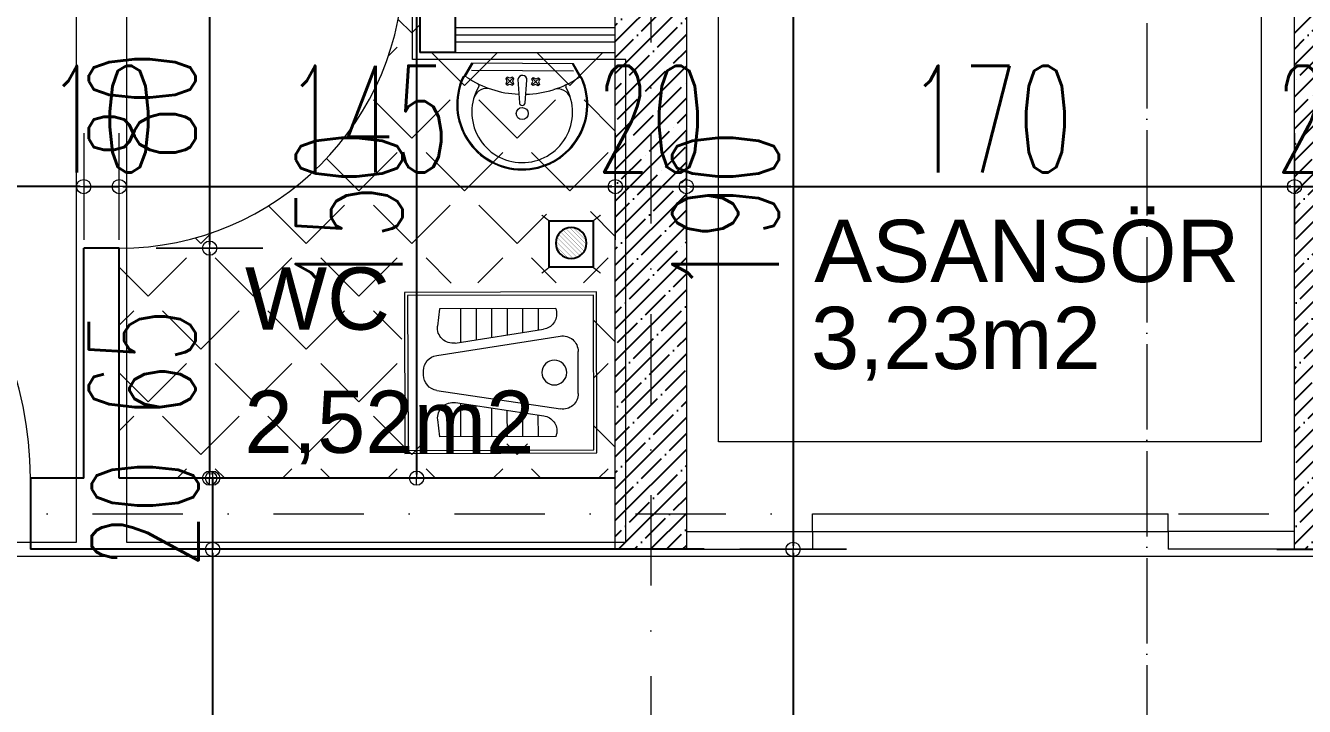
# Model space of a CAD drawing. Header units: millimetres. Extents: x -16104 to 67872, y -88009 to 12107.
# Drawn here: x 18950.9 to 19310.6, y 10745.9 to 10937.3 of the extents above; entities that cross this region are included whole.
import ezdxf

# ---------------------------------------------------------------- set-up
doc = ezdxf.new("R2010")
doc.units = ezdxf.units.MM
for name, pattern in [('ACAD_ISO04W100', [30, 24, -3, 0, -3]), ('ACAD_ISO07W100', [3, 0, -3]), ('DASHDOTX2', [50.8, 25.4, -12.7, 0, -12.7])]:
    doc.linetypes.add(name, pattern=pattern)
doc.layers.get('0').update_dxf_attribs({"color": 241})
for name, color, linetype, lineweight in [('AKS', 1, 'ACAD_ISO07W100', 5), ('akslar', 144, 'Continuous', 20), ('duvar', 123, 'Continuous', 25), ('emsal&kolon', 1, 'Continuous', 5), ('kapı', 3, 'Continuous', 5), ('OLCU', 54, 'Continuous', 13), ('pencere', 5, 'Continuous', 5), ('SıVA', 40, 'Continuous', 9), ('TARAMA', 8, 'Continuous', 15), ('tefriş', 30, 'Continuous', 5), ('ÖLÇÜ', 252, 'Continuous', 20)]:
    doc.layers.add(name, color=color, linetype=linetype, lineweight=lineweight)
doc.styles.add('DIM', font='Txttw.shx', dxfattribs={"width": 0.6})
doc.dimstyles.new('50', dxfattribs={"dimscale": 0, "dimtxt": 30, "dimasz": 1, "dimexe": 0, "dimexo": 2, "dimgap": 4, "dimtad": 1, "dimdec": 0, "dimzin": 0, "dimdsep": 46, "dimtxsty": 'DIM', "dimblk1": 'DOT', "dimblk2": 'DOT', "dimsah": 1, "dimcen": 1.5, "dimdle": 3, "dimse1": 1, "dimse2": 1, "dimclrd": 256, "dimclre": 9, "dimclrt": 256, "dimadec": 0, "dimazin": 0, "dimtfac": 0.24, "dimtdec": 0, "dimtix": 1, "dimtmove": 2, "dimatfit": 3, "dimldrblk": 'DOT', "dimfxl": 0, "dimtolj": 1, "dimtzin": 15, "dimarcsym": 0})

# ---------------------------------------------------------------- blocks, each defined once
blk = doc.blocks.new('DOT')
for p, q in [((0, 15), (0, -15)), ((-2, 0), (0, 0)), ((2, 0), (0, 0))]:
    blk.add_line(p, q)
blk.add_circle((0, 0), 2)
blk = doc.blocks.new('*D4469')
at = {"layer": 'Defpoints', "color": 0, "transparency": 16777216}
for p in [(19002.68, 10954.73), (19002.68, 10874.73), (19002.68, 10874.73)]:
    blk.add_point(p, dxfattribs=at)
at = {"layer": 'OLCU', "lineweight": -2, "transparency": 16777216}
blk.add_line((19002.68, 10953.73), (19002.68, 10875.73), dxfattribs=at)
for p, rotation in [((19002.68, 10954.73), 90), ((19002.68, 10874.73), 270)]:
    blk.add_blockref('DOT', p, dxfattribs=dict(at, rotation=rotation))
at = {"layer": 'OLCU', "transparency": 16777216, "insert": (18983.68, 10914.73), "char_height": 30, "attachment_point": 5, "rotation": 90, "style": 'DIM'}
blk.add_mtext('\\A1;80', dxfattribs=at)
blk = doc.blocks.new('*D4776')
at = {"layer": 'Defpoints', "color": 0, "transparency": 16777216}
for p in [(18977.26, 10874.73), (18977.26, 10810.04), (19002.68, 10810.04)]:
    blk.add_point(p, dxfattribs=at)
at = {"layer": 'OLCU', "lineweight": -2, "transparency": 16777216}
blk.add_line((19002.68, 10873.73), (19002.68, 10811.04), dxfattribs=at)
for p, rotation in [((19002.68, 10874.73), 90), ((19002.68, 10810.04), 270)]:
    blk.add_blockref('DOT', p, dxfattribs=dict(at, rotation=rotation))
at = {"layer": 'OLCU', "transparency": 16777216, "insert": (18983.68, 10842.39), "char_height": 30, "attachment_point": 5, "rotation": 90, "style": 'DIM'}
blk.add_mtext('\\A1;65', dxfattribs=at)
blk = doc.blocks.new('*D4470')
at = {"layer": 'Defpoints', "color": 0, "transparency": 16777216}
for p in [(19003.52, 10810.04), (19003.52, 10790.04), (19003.52, 10790.04)]:
    blk.add_point(p, dxfattribs=at)
at = {"layer": 'OLCU', "lineweight": -2, "transparency": 16777216}
for p, q in [((19003.52, 10811.04), (19003.52, 10812.04)), ((19003.52, 10810.04), (19003.52, 10790.04)), ((19003.52, 10789.04), (19003.52, 10788.04))]:
    blk.add_line(p, q, dxfattribs=at)
for p, rotation in [((19003.52, 10810.04), 270), ((19003.52, 10790.04), 90)]:
    blk.add_blockref('DOT', p, dxfattribs=dict(at, rotation=rotation))
at = {"layer": 'OLCU', "transparency": 16777216, "insert": (18984.52, 10800.04), "char_height": 30, "attachment_point": 5, "rotation": 90, "style": 'DIM'}
blk.add_mtext('\\A1;20', dxfattribs=at)
blk = doc.blocks.new('*D4471')
at = {"layer": 'Defpoints', "color": 0, "transparency": 16777216}
for p in [(19003.52, 10790.04), (19003.52, 10650.04), (19003.52, 10650.04)]:
    blk.add_point(p, dxfattribs=at)
at = {"layer": 'OLCU', "lineweight": -2, "transparency": 16777216}
blk.add_line((19003.52, 10789.04), (19003.52, 10651.04), dxfattribs=at)
for p, rotation in [((19003.52, 10790.04), 90), ((19003.52, 10650.04), 270)]:
    blk.add_blockref('DOT', p, dxfattribs=dict(at, rotation=rotation))
at = {"layer": 'OLCU', "transparency": 16777216, "insert": (18984.52, 10720.04), "char_height": 30, "attachment_point": 5, "rotation": 90, "style": 'DIM'}
blk.add_mtext('\\A1;140', dxfattribs=at)
blk = doc.blocks.new('*D4782')
at = {"layer": 'Defpoints', "color": 0, "transparency": 16777216}
for p in [(19166.76, 10979.73), (19166.76, 10790.04), (19167.6, 10790.04)]:
    blk.add_point(p, dxfattribs=at)
at = {"layer": 'OLCU', "lineweight": -2, "transparency": 16777216}
blk.add_line((19166.76, 10978.73), (19166.76, 10791.04), dxfattribs=at)
for p, rotation in [((19166.76, 10979.73), 90), ((19166.76, 10790.04), 270)]:
    blk.add_blockref('DOT', p, dxfattribs=dict(at, rotation=rotation))
at = {"layer": 'OLCU', "transparency": 16777216, "insert": (19147.76, 10884.89), "char_height": 30, "attachment_point": 5, "rotation": 90, "style": 'DIM'}
blk.add_mtext('\\A1;190', dxfattribs=at)
blk = doc.blocks.new('*D4477')
at = {"layer": 'Defpoints', "color": 0, "transparency": 16777216}
for p in [(19060.88, 10959.73), (19060.88, 10810.04), (19060.88, 10810.04)]:
    blk.add_point(p, dxfattribs=at)
at = {"layer": 'OLCU', "lineweight": -2, "transparency": 16777216}
blk.add_line((19060.88, 10958.73), (19060.88, 10811.04), dxfattribs=at)
for p, rotation in [((19060.88, 10959.73), 90), ((19060.88, 10810.04), 270)]:
    blk.add_blockref('DOT', p, dxfattribs=dict(at, rotation=rotation))
at = {"layer": 'OLCU', "transparency": 16777216, "insert": (19041.88, 10884.89), "char_height": 30, "attachment_point": 5, "rotation": 90, "style": 'DIM'}
blk.add_mtext('\\A1;150', dxfattribs=at)
blk = doc.blocks.new('*D4784')
at = {"layer": 'Defpoints', "color": 0, "transparency": 16777216}
for p in [(18977.27, 10892.03), (18967.26, 10874.73), (18977.27, 10874.73)]:
    blk.add_point(p, dxfattribs=at)
at = {"layer": 'OLCU', "lineweight": -2, "transparency": 16777216}
for p, q in [((18966.26, 10892.03), (18965.26, 10892.03)), ((18967.26, 10892.03), (18977.27, 10892.03)), ((18978.27, 10892.03), (18979.27, 10892.03))]:
    blk.add_line(p, q, dxfattribs=at)
blk.add_blockref('DOT', (18967.26, 10892.03), dxfattribs=at)
at = {"layer": 'OLCU', "lineweight": -2, "transparency": 16777216, "rotation": 180}
blk.add_blockref('DOT', (18977.27, 10892.03), dxfattribs=at)
at = {"layer": 'OLCU', "transparency": 16777216, "insert": (18972.26, 10911.03), "char_height": 30, "attachment_point": 5, "style": 'DIM'}
blk.add_mtext('\\A1;10', dxfattribs=at)
blk = doc.blocks.new('*D4479')
at = {"layer": 'Defpoints', "color": 0, "transparency": 16777216}
for p in [(18837.26, 10892.03), (18837.26, 10874.73), (18967.26, 10874.73)]:
    blk.add_point(p, dxfattribs=at)
at = {"layer": 'OLCU', "lineweight": -2, "transparency": 16777216}
blk.add_line((18966.26, 10892.03), (18838.26, 10892.03), dxfattribs=at)
at = {"layer": 'OLCU', "lineweight": -2, "transparency": 16777216, "rotation": 180}
blk.add_blockref('DOT', (18837.26, 10892.03), dxfattribs=at)
at = {"layer": 'OLCU', "lineweight": -2, "transparency": 16777216}
blk.add_blockref('DOT', (18967.26, 10892.03), dxfattribs=at)
at = {"layer": 'OLCU', "transparency": 16777216, "insert": (18902.26, 10911.03), "char_height": 30, "attachment_point": 5, "style": 'DIM'}
blk.add_mtext('\\A1;130', dxfattribs=at)
blk = doc.blocks.new('*D4486')
at = {"layer": 'Defpoints', "color": 0, "transparency": 16777216}
for p in [(18977.27, 10892.03), (19116.76, 10892.03), (19116.76, 10892.03)]:
    blk.add_point(p, dxfattribs=at)
at = {"layer": 'OLCU', "lineweight": -2, "transparency": 16777216}
blk.add_line((18978.27, 10892.03), (19115.76, 10892.03), dxfattribs=at)
at = {"layer": 'OLCU', "lineweight": -2, "transparency": 16777216, "rotation": 180}
blk.add_blockref('DOT', (18977.27, 10892.03), dxfattribs=at)
at = {"layer": 'OLCU', "lineweight": -2, "transparency": 16777216}
blk.add_blockref('DOT', (19116.76, 10892.03), dxfattribs=at)
at = {"layer": 'OLCU', "transparency": 16777216, "insert": (19047.01, 10911.03), "char_height": 30, "attachment_point": 5, "style": 'DIM'}
blk.add_mtext('\\A1;145', dxfattribs=at)
blk = doc.blocks.new('*D4785')
at = {"layer": 'Defpoints', "color": 0, "transparency": 16777216}
for p in [(19116.76, 10892.03), (19136.76, 10892.03), (19136.76, 10892.03)]:
    blk.add_point(p, dxfattribs=at)
at = {"layer": 'OLCU', "lineweight": -2, "transparency": 16777216}
for p, q in [((19115.76, 10892.03), (19114.76, 10892.03)), ((19116.76, 10892.03), (19136.76, 10892.03)), ((19137.76, 10892.03), (19138.76, 10892.03))]:
    blk.add_line(p, q, dxfattribs=at)
blk.add_blockref('DOT', (19116.76, 10892.03), dxfattribs=at)
at = {"layer": 'OLCU', "lineweight": -2, "transparency": 16777216, "rotation": 180}
blk.add_blockref('DOT', (19136.76, 10892.03), dxfattribs=at)
at = {"layer": 'OLCU', "transparency": 16777216, "insert": (19126.76, 10911.03), "char_height": 30, "attachment_point": 5, "style": 'DIM'}
blk.add_mtext('\\A1;20', dxfattribs=at)
blk = doc.blocks.new('*D4487')
at = {"layer": 'Defpoints', "color": 0, "transparency": 16777216}
for p in [(19136.76, 10892.03), (19307.76, 10892.03), (19307.76, 10892.03)]:
    blk.add_point(p, dxfattribs=at)
at = {"layer": 'OLCU', "lineweight": -2, "transparency": 16777216}
blk.add_line((19137.76, 10892.03), (19306.76, 10892.03), dxfattribs=at)
at = {"layer": 'OLCU', "lineweight": -2, "transparency": 16777216, "rotation": 180}
blk.add_blockref('DOT', (19136.76, 10892.03), dxfattribs=at)
at = {"layer": 'OLCU', "lineweight": -2, "transparency": 16777216}
blk.add_blockref('DOT', (19307.76, 10892.03), dxfattribs=at)
at = {"layer": 'OLCU', "transparency": 16777216, "insert": (19222.26, 10911.03), "char_height": 30, "attachment_point": 5, "style": 'DIM'}
blk.add_mtext('\\A1;170', dxfattribs=at)
blk = doc.blocks.new('*D4786')
at = {"layer": 'Defpoints', "color": 0, "transparency": 16777216}
for p in [(19307.76, 10892.03), (19327.76, 10892.03), (19327.76, 10892.03)]:
    blk.add_point(p, dxfattribs=at)
at = {"layer": 'OLCU', "lineweight": -2, "transparency": 16777216}
for p, q in [((19306.76, 10892.03), (19305.76, 10892.03)), ((19307.76, 10892.03), (19327.76, 10892.03)), ((19328.76, 10892.03), (19329.76, 10892.03))]:
    blk.add_line(p, q, dxfattribs=at)
blk.add_blockref('DOT', (19307.76, 10892.03), dxfattribs=at)
at = {"layer": 'OLCU', "lineweight": -2, "transparency": 16777216, "rotation": 180}
blk.add_blockref('DOT', (19327.76, 10892.03), dxfattribs=at)
at = {"layer": 'OLCU', "transparency": 16777216, "insert": (19317.76, 10911.03), "char_height": 30, "attachment_point": 5, "style": 'DIM'}
blk.add_mtext('\\A1;20', dxfattribs=at)
blk = doc.blocks.new('*D4700')
at = {"layer": 'Defpoints', "color": 0, "transparency": 16777216}
for p in [(19166.76, 10790.04), (19166.76, 10638.04), (19167.6, 10638.04)]:
    blk.add_point(p, dxfattribs=at)
at = {"layer": 'OLCU', "lineweight": -2, "transparency": 16777216}
blk.add_line((19166.76, 10789.04), (19166.76, 10639.04), dxfattribs=at)
for p, rotation in [((19166.76, 10790.04), 90), ((19166.76, 10638.04), 270)]:
    blk.add_blockref('DOT', p, dxfattribs=dict(at, rotation=rotation))
at = {"layer": 'OLCU', "transparency": 16777216, "insert": (19147.76, 10714.04), "char_height": 30, "attachment_point": 5, "rotation": 90, "style": 'DIM'}
blk.add_mtext('\\A1;152', dxfattribs=at)
blk = doc.blocks.new('hela taşı')
for p, q in [((2105.67, 990.71), (2105.67, 1042.71)), ((2105.67, 1042.71), (2167.67, 1042.71)), ((2106.67, 991.71), (2106.67, 1041.71)), ((2106.67, 1041.71), (2166.67, 1041.71)), ((2166.67, 1041.71), (2166.67, 991.71)), ((2167.67, 1042.71), (2167.67, 990.71)), ((2118.79, 1037.37), (2118.63, 1036.38)), ((2118.79, 1037.37), (2156.43, 1037.37)), ((2124.59, 1037.37), (2124.59, 1030.41)), ((2129.59, 1037.37), (2129.59, 1029.65)), ((2134.59, 1037.37), (2134.59, 1028.88)), ((2139.59, 1037.37), (2139.59, 1028.11)), ((2144.59, 1037.37), (2144.59, 1027.35)), ((2149.59, 1037.37), (2149.59, 1026.58)), ((2156.43, 1037.37), (2157.06, 1031.82)), ((2157.33, 1022.36), (2117.42, 1028.48)), ((2151.33, 1026.32), (2122.82, 1030.68)), ((2111.67, 1009.89), (2111.67, 1023.53)), ((2161.57, 1016), (2161.57, 1017.42)), ((2157.33, 1011.06), (2117.42, 1004.95)), ((2151.33, 1007.11), (2122.82, 1002.74)), ((2129.59, 996.05), (2129.59, 1003.77)), ((2134.59, 996.05), (2134.59, 1004.54)), ((2139.59, 996.05), (2139.59, 1005.31)), ((2144.59, 996.05), (2144.59, 1006.07)), ((2149.59, 996.05), (2149.59, 1006.84)), ((2124.59, 996.05), (2124.59, 1003.01)), ((2156.43, 996.05), (2157.06, 1001.61)), ((2118.79, 996.05), (2118.63, 997.04)), ((2118.79, 996.05), (2156.43, 996.05)), ((2166.67, 991.71), (2106.67, 991.71)), ((2167.67, 990.71), (2105.67, 990.71))]:
    blk.add_line(p, q)
blk.add_circle((2119.38, 1016.71), 4)
for centre, start, end in [((2123.58, 1035.63), 171.289, 261.289), ((2116.67, 1023.53), 81.289, 180), ((2152.09, 1031.26), 261.289, 6.4139), ((2156.57, 1017.42), 0, 81.289), ((2156.57, 1016), 278.711, 360), ((2116.67, 1009.89), 180, 278.711), ((2152.09, 1002.16), 353.5861, 98.711), ((2123.58, 997.8), 98.711, 188.711)]:
    blk.add_arc(centre, 5, start, end)
blk = doc.blocks.new('lavabo')
at = {"layer": 'tefriş', "linetype": 'Continuous'}
for p, q in [((-22.77, -4.94), (-19.92, 0)), ((-22.43, -5.14), (-19.46, 0)), ((-19.92, 0), (19.92, 0)), ((19.46, 0), (22.43, -5.14)), ((19.92, 0), (22.77, -4.94)), ((19.92, -2.7), (-19.92, -2.7)), ((-6.25, -5.54), (-6.77, -6.08)), ((-6.77, -6.08), (-6.31, -7.1)), ((-6.31, -7.1), (-6.71, -8.15)), ((-6.71, -8.15), (-6.17, -8.66)), ((-6.51, -5.81), (-3.84, -8.34)), ((-6.44, -8.41), (-3.91, -5.74)), ((-5.2, -5.94), (-6.25, -5.54)), ((-6.17, -8.66), (-5.15, -8.21)), ((-4.18, -5.48), (-5.2, -5.94)), ((-5.15, -8.21), (-4.1, -8.61)), ((-3.64, -6), (-4.18, -5.48)), ((-4.1, -8.61), (-3.58, -8.07)), ((-4.04, -7.04), (-3.64, -6)), ((-3.58, -8.07), (-4.04, -7.04)), ((-1.17, -15.33), (-1.76, -6.54)), ((1.76, -6.26), (1.14, -15.33)), ((3.38, -5.9), (3.91, -5.38)), ((3.81, -6.94), (3.38, -5.9)), ((3.38, -7.98), (3.81, -6.94)), ((3.91, -8.51), (3.38, -7.98)), ((6.25, -8.24), (3.65, -5.64)), ((6.25, -5.64), (3.65, -8.24)), ((3.91, -5.38), (4.95, -5.81)), ((4.95, -8.08), (3.91, -8.51)), ((4.95, -5.81), (5.99, -5.38)), ((5.99, -8.51), (4.95, -8.08)), ((5.99, -5.38), (6.51, -5.9)), ((6.51, -7.98), (5.99, -8.51)), ((6.51, -5.9), (6.08, -6.94)), ((6.08, -6.94), (6.51, -7.98))]:
    blk.add_line(p, q, dxfattribs=at)
at = {"layer": 'tefriş', "linetype": 'Continuous', "extrusion": (0, 0, -1)}
for centre, major_axis, ratio, start_param, end_param in [((-23.47, -4.54), (-0.566, 0.566), 1, 2.879793, 3.399519), ((0, -6.4), (-1.25, -1.25), 1, 0.7034, 3.844992), ((23.47, -4.54), (-0.566, -0.566), 1, 6.025259, 6.544985), ((0, -16), (-18.1, -18.1), 1, 5.497787, 7.48683), ((0, -16), (-17.82, -17.82), 1, 5.497787, 7.48683), ((-22.66, -5.93), (-0.566, -0.566), 1, 1.203644, 1.828723), ((-22.66, -5.93), (-0.283, 0.283), 1, -0.367152, 0.257926), ((-23.47, -4.54), (-0.849, -0.849), 1, 4.45059, 4.970315), ((-22.3, -6.09), (-0.566, -0.566), 1, 1.828723, 2.945097), ((-0.28, 26.67), (-27.35, -27.35), 1, 5.526576, 6.089571), ((0, -19.04), (-13.92, 13.92), 1, 3.926991, 6.023888), ((-13.8, -15.22), (-3.8, -3.8), 1, 1.128011, 2.639725), ((-17.71, -8.76), (-0.566, -0.566), 1, 2.805213, 4.453092), ((0, -16), (-18.1, -18.1), 1, 3.508745, 5.497787), ((0, -16), (-17.82, -17.82), 1, 3.508745, 5.497787), ((0, -19.04), (-13.92, 13.92), 1, 1.830093, 3.926991), ((0.28, 26.67), (-27.35, -27.35), 1, 4.906004, 5.469573), ((13.8, -15.22), (-3.8, -3.8), 1, 2.072664, 3.584378), ((17.71, -8.76), (-0.566, -0.566), 1, 0.259297, 1.907176), ((22.3, -6.09), (-0.566, 0.566), 1, 0.196496, 1.31287), ((23.47, -4.54), (-0.849, 0.849), 1, 4.454463, 4.974188), ((22.66, -5.93), (-0.283, 0.283), 1, 1.31287, 1.937948), ((22.66, -5.93), (-0.566, 0.566), 1, 1.31287, 1.937948), ((-0.01, -19.56), (0, 2.35), 0.991954, 1.570796326779968, 7.853981633959554), ((-0.01, -15.24), (-0.82, 0.82), 1, 2.438193, 5.415789)]:
    blk.add_ellipse(centre, major_axis=major_axis, ratio=ratio, start_param=start_param, end_param=end_param, dxfattribs=at)
blk = doc.blocks.new('A$C412C2498')
at = {"color": 5, "const_width": 0.6}
for points in [[(3.64, 24.29), (0.19, 27)], [(23.8, 24.29), (27.26, 27)], [(3.64, 2.95), (0.19, 0.24)], [(23.8, 2.95), (27.26, 0.24)]]:
    blk.add_lwpolyline(points, dxfattribs=at)
at = {"color": 5}
blk.add_lwpolyline([(23.8, 24.29), (3.64, 24.29), (3.64, 2.95), (23.8, 2.95)], close=True, dxfattribs=at)
at = {"const_width": 0.1}
for points in [[(6.68, 12.23), (14.63, 20.17)], [(6.76, 14.48), (12.37, 20.1)], [(7.15, 10.44), (16.41, 19.71)], [(7.89, 9.07), (17.79, 18.97)], [(8.8, 8), (18.86, 18.06)], [(9.96, 7.09), (19.77, 16.9)], [(11.26, 6.45), (20.41, 15.6)], [(13.03, 6.04), (20.82, 13.83)], [(14.77, 6.07), (20.78, 12.09)], [(17.41, 7.02), (19.84, 9.45)]]:
    blk.add_lwpolyline(points, dxfattribs=at)
blk.add_circle((13.74, 13.11), 7.12)
blk = doc.blocks.new('A$C5E2C1EC0')
at = {"xscale": 0.6105719971092185, "yscale": 0.6105719971092185, "zscale": 0.6105719971092185}
blk.add_blockref('A$C412C2498', (0, 0), dxfattribs=at)

msp = doc.modelspace()

# ---------------------------------------------------------------- hatches: boundary and pattern name
h = msp.add_hatch()
h.set_pattern_fill('ANSI35,_O', color=256)
h.set_pattern_definition([(45, (7205.1105, 0), (-4.490128, 4.490128), []), (45, (7209.6007, 0), (-4.490128, 4.490128), [7.9375, -1.5875, 0, -1.5875])])
h.paths.add_polyline_path([(19126.76, 10800.04), (19116.76, 10800.04), (19116.76, 10790.04), (19126.76, 10790.04)])
h.paths.add_polyline_path([(19136.76, 10800.04), (19126.76, 10800.04), (19126.76, 10790.04), (19136.76, 10790.04)])
h.paths.add_polyline_path([(19136.76, 10979.73), (19307.76, 10979.73), (19307.76, 10800.04), (19317.76, 10800.04), (19317.76, 10999.73), (19126.76, 10999.73), (19126.76, 10800.04), (19136.76, 10800.04)])
h.paths.add_polyline_path([(19126.76, 10999.73), (19116.76, 10999.73), (19116.76, 10800.04), (19126.76, 10800.04)])
h.paths.add_polyline_path([(19327.76, 10800.04), (19317.76, 10800.04), (19317.76, 10790.04), (19327.76, 10790.04)])
h.paths.add_polyline_path([(19317.76, 10800.04), (19307.76, 10800.04), (19307.76, 10790.04), (19317.76, 10790.04)])
h.paths.add_polyline_path([(19327.76, 10979.73), (19327.76, 10999.73), (19317.76, 10999.73), (19317.76, 10800.04), (19327.76, 10800.04)])
h.paths.add_polyline_path([(19125.26, 10855.96), (19125.26, 10913.82), (19170.26, 10913.82), (19170.26, 10855.96)], flags=9)
h.paths.add_polyline_path([(19104.69, 10933.53), (19148.83, 10933.53), (19148.83, 10888.53), (19104.69, 10888.53)], flags=9)
h.paths.add_polyline_path([(19295.69, 10933.53), (19339.83, 10933.53), (19339.83, 10888.53), (19295.69, 10888.53)], flags=9)
h.paths.add_polyline_path([(19069.67, 10974.53), (19139.51, 10975.92), (19139.15, 10993.69), (19069.32, 10992.3)], flags=9)
h.paths.add_polyline_path([(19070.41, 10941.72), (19125.14, 10942.81), (19124.82, 10959.2), (19070.08, 10958.11)], flags=9)
h.paths.add_polyline_path([(19322.93, 10941.31), (19377.66, 10942.4), (19377.33, 10958.78), (19322.6, 10957.69)], flags=9)
h.paths.add_polyline_path([(19315.24, 10974.55), (19385.07, 10975.94), (19384.72, 10993.71), (19314.88, 10992.32)], flags=9)
at = {"layer": 'TARAMA'}
h = msp.add_hatch(dxfattribs=at)
h.set_pattern_fill('ANGLE,_O', color=256, scale=3, angle=45)
h.set_pattern_definition([(135, (31239.413, -4e-09), (14.817423, 14.817423), [15.24, -5.715]), (45, (31239.413, -4e-09), (14.817423, -14.817423), [15.24, -5.715])])
h.paths.add_polyline_path([(19116.76, 10929.73), (19116.76, 10810.04), (19036.33, 10810.04), (19036.33, 10900.77, 0.187215), (19057.27, 10954.73), (19036.33, 10954.73), (19036.33, 10959.73), (19061.76, 10959.73), (19061.76, 10929.73), (19071.76, 10929.73)])
h.paths.add_polyline_path([(19097.46, 10887.94), (19097.46, 10874.91), (19109.77, 10874.91), (19109.77, 10887.94)], flags=16)
h.paths.add_polyline_path([(19099.28, 10881.3), (19104.04, 10886.06, -0.064205), (19105.12, 10885.8), (19099.53, 10880.22, -0.064205)], flags=0)
h.paths.add_polyline_path([(19056.7, 10864.88), (19056.82, 10819.58), (19110.84, 10819.72), (19110.72, 10865.02)], flags=16)
h.paths.add_polyline_path([(19057.58, 10864.01), (19057.69, 10820.45), (19109.96, 10820.58), (19109.85, 10864.14)], flags=0)
h.paths.add_polyline_path([(19072.47, 10860.27), (19072.49, 10850.87), (19094.26, 10854.26), (19094.25, 10860.32)], flags=0)
h.paths.add_polyline_path([(19072.54, 10833.67), (19072.56, 10824.27), (19094.34, 10824.32), (19094.32, 10830.39)], flags=0)
h.paths.add_polyline_path([(19036.33, 10900.77), (19036.33, 10810.04), (18989.26, 10810.04), (18977.26, 10810.04), (18977.26, 10874.73), (18977.27, 10874.73, 0.210663)])
edge = h.paths.add_edge_path(flags=16)
edge.add_ellipse((18984.92, 10855.71), major_axis=(0.407, 0.407), ratio=1, start_angle=255.3835, end_angle=285.1616)
edge.add_ellipse((18985.92, 10855.14), major_axis=(0.407, 0.407), ratio=1, start_angle=69.3472, end_angle=105.1616)
h.paths.add_polyline_path([(18987.48, 10843.52), (18986.73, 10843.21), (18985.98, 10843.51), (18985.61, 10843.13), (18985.92, 10842.38), (18985.62, 10841.63), (18986, 10841.26), (18986.74, 10841.57), (18987.49, 10841.27), (18987.87, 10841.65), (18987.55, 10842.39), (18987.86, 10843.14)], flags=16)
h.paths.add_polyline_path([(18987.59, 10836.25), (18986.85, 10835.92), (18986.1, 10836.2), (18985.73, 10835.81), (18986.06, 10835.07), (18985.78, 10834.32), (18986.17, 10833.95), (18986.91, 10834.28), (18987.66, 10834), (18988.03, 10834.39), (18987.7, 10835.13), (18987.98, 10835.88)], flags=16)
h.paths.add_polyline_path([(19036.33, 10959.73), (19036.33, 10954.73), (18977.26, 10954.73), (18977.26, 10959.73)])
h.paths.add_polyline_path([(19148.83, 10933.53), (19104.69, 10933.53), (19104.69, 10888.53), (19148.83, 10888.53)], flags=9)
h.paths.add_polyline_path([(19088.9, 10873.77), (19000.61, 10873.77), (19000.61, 10843.99), (19088.9, 10843.99)], flags=9)
h.paths.add_polyline_path([(19087.47, 10908.48), (19039.26, 10908.48), (19039.26, 10881.64), (19087.47, 10881.64)], flags=24)
h = msp.add_hatch(dxfattribs=at)
h.set_pattern_fill('ANGLE,_O', color=256, scale=3, angle=45)
h.set_pattern_definition([(45, (7205.11, 0), (-14.817423, 14.817423), [15.24, -5.715]), (135, (7205.11, 0), (-14.817423, -14.817423), [15.24, -5.715])])
h.paths.add_polyline_path([(19327.76, 10929.73), (19327.76, 10810.04), (19408.2, 10810.04), (19408.2, 10900.77, -0.187215), (19387.26, 10954.73), (19408.2, 10954.73), (19408.2, 10959.73), (19382.76, 10959.73), (19382.76, 10929.73), (19372.76, 10929.73)])
h.paths.add_polyline_path([(19347.06, 10887.94), (19347.06, 10874.91), (19334.75, 10874.91), (19334.75, 10887.94)], flags=16)
h.paths.add_polyline_path([(19345.27, 10881.73, -1), (19336.58, 10881.73, -1)], flags=0)
h.paths.add_polyline_path([(19387.82, 10864.88), (19387.7, 10819.58), (19333.69, 10819.72), (19333.81, 10865.02)], flags=16)
h.paths.add_polyline_path([(19386.95, 10864.01), (19386.83, 10820.45), (19334.56, 10820.58), (19334.67, 10864.14)], flags=0)
h.paths.add_polyline_path([(19372.06, 10860.27), (19372.03, 10850.87), (19350.26, 10854.26), (19350.28, 10860.32)], flags=0)
h.paths.add_polyline_path([(19371.99, 10833.67), (19371.96, 10824.27), (19350.18, 10824.32), (19350.2, 10830.39)], flags=0)
h.paths.add_polyline_path([(19467.26, 10874.73), (19467.26, 10874.73, -0.210663), (19408.2, 10900.77), (19408.2, 10810.04), (19455.26, 10810.04), (19467.26, 10810.04)])
h.paths.add_polyline_path([(19456.66, 10843.14), (19457.05, 10843.52), (19457.79, 10843.21), (19458.54, 10843.51), (19458.92, 10843.13), (19458.6, 10842.38), (19458.91, 10841.63), (19458.53, 10841.26), (19457.78, 10841.57), (19457.03, 10841.27), (19456.65, 10841.65), (19456.97, 10842.39)], flags=16)
h.paths.add_polyline_path([(19456.93, 10836.25), (19457.67, 10835.92), (19458.43, 10836.2), (19458.79, 10835.81), (19458.46, 10835.07), (19458.74, 10834.32), (19458.35, 10833.95), (19457.62, 10834.28), (19456.86, 10834), (19456.49, 10834.39), (19456.83, 10835.13), (19456.54, 10835.88)], flags=16)
h.paths.add_polyline_path([(19408.2, 10959.73), (19408.2, 10954.73), (19467.26, 10954.73), (19467.26, 10959.73)])
h.paths.add_polyline_path([(19295.69, 10933.53), (19339.83, 10933.53), (19339.83, 10888.53), (19295.69, 10888.53)], flags=9)
h.paths.add_polyline_path([(19355.62, 10873.77), (19443.91, 10873.77), (19443.91, 10843.99), (19355.62, 10843.99)], flags=9)
h.paths.add_polyline_path([(19357.05, 10908.48), (19405.27, 10908.48), (19405.27, 10881.64), (19357.05, 10881.64)], flags=24)

# ---------------------------------------------------------------- linework, layer by layer
at = {"layer": 'AKS', "color": 1, "linetype": 'ACAD_ISO04W100'}
msp.add_line((19266.24, 11690.54), (19266.24, 9368.1), dxfattribs=at)
at = {"layer": 'akslar', "linetype": 'DASHDOTX2'}
for p, q in [((19126.76, 11925.04), (19126.76, 9115.54)), ((17697.26, 10800.04), (20747.26, 10800.04))]:
    msp.add_line(p, q, dxfattribs=at)
at = {"layer": 'duvar'}
for p, q in [((19061.76, 10959.73), (19061.76, 10929.73)), ((19071.76, 10939.73), (19071.76, 10929.73)), ((19071.76, 10929.73), (19061.76, 10929.73)), ((18967.26, 10810.04), (18967.26, 10874.73)), ((18977.26, 10874.73), (18967.26, 10874.73)), ((18977.26, 10810.04), (18977.26, 10874.73)), ((18977.26, 10810.04), (18977.26, 10874.73)), ((18977.26, 10810.04), (18977.26, 10874.73)), ((18967.26, 10810.04), (18952.26, 10810.04)), ((18967.26, 10810.04), (18952.26, 10810.04)), ((18952.26, 10810.04), (18952.26, 10790.04)), ((19116.76, 10810.04), (18977.26, 10810.04)), ((19141.76, 10790.04), (18952.26, 10790.04)), ((19141.76, 10790.04), (18952.26, 10790.04)), ((19011.26, 10790.04), (18977.26, 10790.04)), ((19011.26, 10790.04), (18989.26, 10790.04)), ((19121.76, 10790.04), (19021.26, 10790.04)), ((19302.76, 10790.04), (19482.26, 10790.04)), ((19302.76, 10790.04), (19492.26, 10790.04))]:
    msp.add_line(p, q, dxfattribs=at)
at = {"layer": 'emsal&kolon'}
msp.add_lwpolyline([(19136.76, 10790.04), (19116.76, 10790.04), (19116.76, 10999.73), (19327.76, 10999.73), (19327.76, 10979.73), (19327.76, 10790.04), (19307.76, 10790.04), (19307.76, 10979.73), (19136.76, 10979.73), (19136.76, 10790.04)], dxfattribs=at)
at = {"layer": 'kapı'}
for p, q in [((19172.26, 10800.04), (19272.26, 10800.04)), ((19172.26, 10795.04), (19172.26, 10800.04)), ((19272.26, 10795.04), (19272.26, 10800.04)), ((19136.76, 10795.04), (19172.26, 10795.04)), ((19172.26, 10795.04), (19172.26, 10790.04)), ((19172.26, 10795.04), (19272.26, 10795.04)), ((19272.26, 10795.04), (19272.26, 10790.04)), ((19307.76, 10795.04), (19272.26, 10795.04)), ((19141.76, 10790.04), (19172.26, 10790.04)), ((19302.76, 10790.04), (19272.26, 10790.04))]:
    msp.add_line(p, q, dxfattribs=at)
for centre, radius, start, end in [((18977.27, 10954.73), 80, 270, 0), ((18852.26, 10810.04), 100, 0, 90)]:
    msp.add_arc(centre, radius, start, end, dxfattribs=at)
at = {"layer": 'pencere'}
for p, q in [((19071.76, 10936.73), (19116.76, 10936.73)), ((19071.76, 10934.73), (19116.76, 10934.73)), ((19071.76, 10932.73), (19116.76, 10932.73)), ((19071.76, 10929.73), (19116.76, 10929.73))]:
    msp.add_line(p, q, dxfattribs=at)
at = {"layer": 'SıVA'}
for points in [[(19005.26, 11137.73), (18867.26, 11137.73), (18777.26, 11137.73), (18642.26, 11137.73), (18552.26, 11137.73), (18344.26, 11137.73), (18344.26, 11011.73), (18732.26, 11011.73), (18839.26, 11011.73), (18839.26, 10792.04), (18965.26, 10792.04), (18965.26, 10971.73), (19005.26, 10971.73)], [(18979.26, 10957.73), (18979.27, 10874.73), (18979.27, 10792.04), (19119.76, 10792.04), (19119.76, 10927.73), (19059.76, 10927.73), (19059.76, 10957.73)], [(19595.26, 10512.04), (19595.26, 10788.04), (19482.26, 10788.04), (18952.26, 10788.04), (18849.26, 10788.04), (18849.26, 10512.04), (18967.26, 10512.04)]]:
    msp.add_lwpolyline(points, close=True, dxfattribs=at)
at = {"layer": 'ÖLÇÜ'}
msp.add_lwpolyline([(19145.76, 10952.45), (19298.38, 10952.45), (19298.38, 10820.23), (19145.76, 10820.23)], close=True, dxfattribs=at)

# ---------------------------------------------------------------- block references
at = {"ltscale": 50, "xscale": -1, "rotation": 180}
msp.add_blockref('A$C5E2C1EC0', (19095.97, 10884.17), dxfattribs=at)
at = {"layer": 'tefriş', "xscale": -0.7200000000257735, "yscale": 0.720000000030268, "zscale": 0.7200000000000002, "rotation": 359.6165226518136}
msp.add_blockref('lavabo', (19090.68, 10926.66), dxfattribs=at)
at = {"layer": 'tefriş', "lineweight": 25, "xscale": -0.8711999999906481, "yscale": 0.8712000000014086, "zscale": 0.8712000000000001, "rotation": 0.1493192762102069}
msp.add_blockref('hela taşı', (20948.32, 9958.8), dxfattribs=at)

# ---------------------------------------------------------------- texts
at = {"layer": 'emsal&kolon', "char_height": 17.5, "width": 1076.8413}
for s, insert, attachment_point in [('{\\fArial|b0|i0|c162|p34;ASANSÖR}', (19292.25, 10864.95), 9), ('{\\fArial|b0|i0|c162|p34;WC}', (19053.36, 10851.55), 9), ('{\\fArial|b0|i0|c162|p34;3,23m2}', (19253.32, 10837.49), 9), ('{\\fArial|b0|i0|c162|p34;2,52m2}', (19012.47, 10813.9), 7)]:
    msp.add_mtext(s, dxfattribs=dict(at, insert=insert, attachment_point=attachment_point))

# ---------------------------------------------------------------- dimensions: what is measured, and where the dimension line sits
at = {"layer": 'OLCU'}
for base, p1, p2, text, picture, middle in [((19166.76, 10790.04), (19166.76, 10979.73), (19167.6, 10790.04), '190', '*D4782', (19147.76, 10884.89)), ((19060.88, 10810.04), (19060.88, 10959.73), (19060.88, 10810.04), '150', '*D4477', (19041.88, 10884.89)), ((19003.52, 10650.04), (19003.52, 10790.04), (19003.52, 10650.04), '140', '*D4471', (18984.52, 10720.04)), ((19166.76, 10638.04), (19166.76, 10790.04), (19167.6, 10638.04), '152', '*D4700', (19147.76, 10714.04))]:
    dim = msp.add_linear_dim(base=base, p1=p1, p2=p2, angle=90, text=text, dimstyle='50', override={"dimscale": 1}, dxfattribs=at)
    dim.commit()
    dim.dimension.update_dxf_attribs({"geometry": picture, "text_midpoint": middle})
for base, p1, p2, picture, middle in [((19002.68, 10874.73), (19002.68, 10954.73), (19002.68, 10874.73), '*D4469', (18983.68, 10914.73)), ((19002.68, 10810.04), (18977.26, 10874.73), (18977.26, 10810.04), '*D4776', (18983.68, 10842.39)), ((19003.52, 10790.04), (19003.52, 10810.04), (19003.52, 10790.04), '*D4470', (18984.52, 10800.04))]:
    dim = msp.add_linear_dim(base=base, p1=p1, p2=p2, angle=90, dimstyle='50', override={"dimscale": 1}, dxfattribs=at)
    dim.commit()
    dim.dimension.update_dxf_attribs({"geometry": picture, "text_midpoint": middle})
for base, p1, p2, picture, middle in [((18837.26, 10892.03), (18967.26, 10874.73), (18837.26, 10874.73), '*D4479', (18902.26, 10911.03)), ((18977.27, 10892.03), (18967.26, 10874.73), (18977.27, 10874.73), '*D4784', (18972.26, 10911.03)), ((19136.76, 10892.03), (19116.76, 10892.03), (19136.76, 10892.03), '*D4785', (19126.76, 10911.03)), ((19327.76, 10892.03), (19307.76, 10892.03), (19327.76, 10892.03), '*D4786', (19317.76, 10911.03))]:
    dim = msp.add_linear_dim(base=base, p1=p1, p2=p2, dimstyle='50', override={"dimscale": 1}, dxfattribs=at)
    dim.commit()
    dim.dimension.update_dxf_attribs({"geometry": picture, "text_midpoint": middle})
for base, p1, p2, text, picture, middle in [((19116.76, 10892.03), (18977.27, 10892.03), (19116.76, 10892.03), '145', '*D4486', (19047.01, 10911.03)), ((19307.76, 10892.03), (19136.76, 10892.03), (19307.76, 10892.03), '170', '*D4487', (19222.26, 10911.03))]:
    dim = msp.add_linear_dim(base=base, p1=p1, p2=p2, text=text, dimstyle='50', override={"dimscale": 1}, dxfattribs=at)
    dim.commit()
    dim.dimension.update_dxf_attribs({"geometry": picture, "text_midpoint": middle})

doc.saveas('drawing.dxf')
